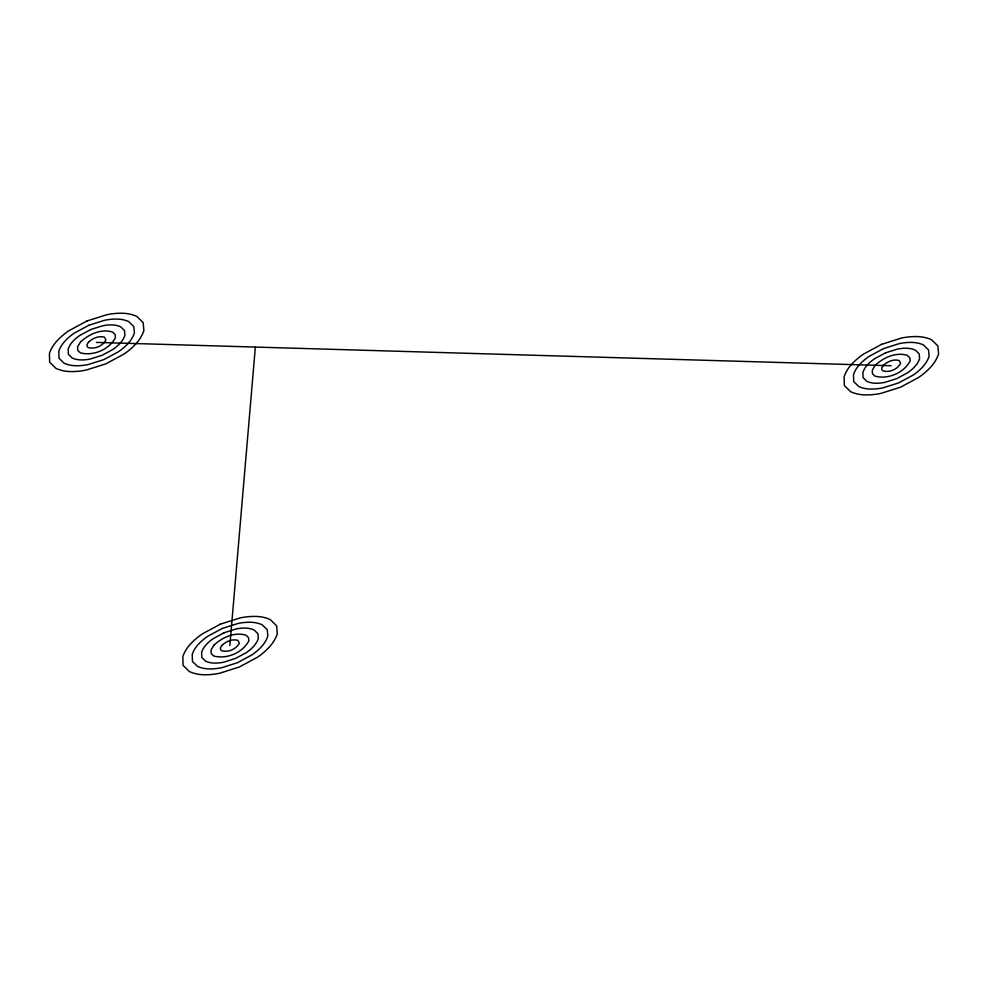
<?xml version="1.0" encoding="UTF-8"?>
<svg xmlns="http://www.w3.org/2000/svg" width="988" height="988" viewBox="0 0 988 988"><rect width="100%" height="100%" fill="white"/><g stroke="black" fill="none" stroke-linecap="round" stroke-linejoin="round"><path stroke-width="1.48" d="M229.846 645.596L255.361 347.072M96.416 342.404L891.127 365.745M80.534 341.947L77.607 346.813L77.719 350.32L80.25 352.802C93.205 356.347 109.149 349.653 115.411 337.698L115.127 334.487L112.595 332.017C101.208 328.51 88.846 334.203 80.534 341.947M88.475 342.181L87.018 344.614L87.068 346.368L88.34 347.603C94.811 349.382 102.789 346.035 105.914 340.057L104.506 337.204C98.812 335.463 92.637 338.304 88.475 342.181M213.951 645.127L211.037 649.993L211.148 653.513L213.68 655.983C226.635 659.527 242.566 652.833 248.84 640.879L248.556 637.68L246.024 635.198C234.638 631.69 222.263 637.384 213.951 645.127M221.905 645.362L220.448 647.795L220.497 649.548L221.757 650.796C228.24 652.562 236.206 649.215 239.343 643.237L237.935 640.397C232.242 638.643 226.054 641.484 221.905 645.362M875.232 365.276L872.318 370.154L872.429 373.662L874.96 376.144C887.916 379.676 903.847 372.982 910.121 361.04L909.837 357.829L907.305 355.347C895.918 351.839 883.544 357.533 875.232 365.276M883.186 365.511L881.728 367.944L881.778 369.697L883.037 370.945C889.521 372.711 897.487 369.364 900.624 363.386L899.216 360.546C893.523 358.792 887.335 361.633 883.186 365.511M86.993 320.976L68.987 330.671A58.033 46.35 -21.5 0 0 56.687 341.243A37.05 29.591 -21.5 0 0 49.4 353.42L49.659 362.201L55.995 368.401A37.05 29.591 -21.5 0 0 70.025 371.562A58.033 46.35 -21.5 0 0 86.302 370.031L105.852 363.843L123.858 354.149A58.033 46.35 -21.5 0 0 136.159 343.577A39.347 31.418 -21.5 0 0 143.89 330.634L143.186 322.619L136.85 316.419A37.05 29.591 -21.5 0 0 122.821 313.258A58.033 46.35 -21.5 0 0 106.531 314.789L86.993 320.976M88.871 325.262L74.471 333.018A46.424 37.075 -21.5 0 0 64.64 341.478A29.64 23.675 -21.5 0 0 58.798 351.222L59.021 358.236L64.072 363.201A29.64 23.675 -21.5 0 0 75.31 365.733A46.424 37.075 -21.5 0 0 88.327 364.51L103.975 359.558L118.375 351.802A46.424 37.075 -21.5 0 0 128.205 343.342A31.48 25.132 -21.5 0 0 134.405 332.993L133.825 326.583L128.761 321.619A29.64 23.675 -21.5 0 0 117.535 319.087A46.424 37.075 -21.5 0 0 104.518 320.31L88.871 325.262M90.76 329.547L79.966 335.364A34.815 27.812 -21.5 0 0 72.581 341.712A22.23 17.759 -21.5 0 0 68.209 349.023L68.37 354.284L72.161 358.002A22.23 17.759 -21.5 0 0 80.584 359.904A34.815 27.812 -21.5 0 0 90.353 358.99L102.085 355.272L112.879 349.456A34.815 27.812 -21.5 0 0 120.264 343.108A23.601 18.858 -21.5 0 0 124.908 335.352L124.476 330.535L120.684 326.818A22.23 17.759 -21.5 0 0 112.262 324.916A34.815 27.812 -21.5 0 0 102.493 325.83L90.76 329.547M220.41 624.157L202.417 633.851A58.033 46.35 -21.5 0 0 190.116 644.423A37.05 29.591 -21.5 0 0 182.829 656.612L183.089 665.381L189.412 671.581A37.05 29.591 -21.5 0 0 203.454 674.742A58.033 46.35 -21.5 0 0 219.731 673.211L239.281 667.024L257.288 657.329A58.033 46.35 -21.5 0 0 269.588 646.757A39.347 31.418 -21.5 0 0 277.319 633.827L276.603 625.799L270.28 619.6A37.05 29.591 -21.5 0 0 256.238 616.438A58.033 46.35 -21.5 0 0 239.961 617.969L220.41 624.157M222.3 628.442L207.9 636.198A46.424 37.075 -21.5 0 0 198.057 644.658A29.64 23.675 -21.5 0 0 192.228 654.402L192.438 661.417L197.501 666.381A29.64 23.675 -21.5 0 0 208.727 668.913A46.424 37.075 -21.5 0 0 221.757 667.69L237.392 662.738L251.792 654.982A46.424 37.075 -21.5 0 0 261.635 646.523A31.48 25.132 -21.5 0 0 267.822 636.173L267.254 629.764L262.191 624.799A29.64 23.675 -21.5 0 0 250.964 622.267A46.424 37.075 -21.5 0 0 237.935 623.49L222.3 628.442M224.19 632.728L213.383 638.544A34.815 27.812 -21.5 0 0 206.01 644.892A22.23 17.759 -21.5 0 0 201.638 652.204L201.787 657.465L205.59 661.182A22.23 17.759 -21.5 0 0 214.013 663.084A34.815 27.812 -21.5 0 0 223.782 662.17L235.502 658.453L246.308 652.636A34.815 27.812 -21.5 0 0 253.694 646.288A23.601 18.858 -21.5 0 0 258.325 638.532L257.905 633.716L254.101 629.998A22.23 17.759 -21.5 0 0 245.679 628.096A34.815 27.812 -21.5 0 0 235.922 629.01L224.19 632.728M881.691 344.306L863.685 354.013A58.033 46.35 -21.5 0 0 851.397 364.572A37.05 29.591 -21.5 0 0 844.11 376.761L844.37 385.53L850.693 391.742A37.05 29.591 -21.5 0 0 864.735 394.891A58.033 46.35 -21.5 0 0 881.012 393.372L900.562 387.185L918.568 377.478A58.033 46.35 -21.5 0 0 930.857 366.906A39.347 31.418 -21.5 0 0 938.6 353.976L937.884 345.948L931.561 339.749A37.05 29.591 -21.5 0 0 917.519 336.587A58.033 46.35 -21.5 0 0 901.241 338.118L881.691 344.306M883.581 348.591L869.181 356.359A46.424 37.075 -21.5 0 0 859.338 364.807A29.64 23.675 -21.5 0 0 853.509 374.551L853.718 381.578L858.782 386.543A29.64 23.675 -21.5 0 0 870.008 389.062A46.424 37.075 -21.5 0 0 883.037 387.839L898.672 382.887L913.073 375.131A46.424 37.075 -21.5 0 0 922.916 366.671A31.48 25.132 -21.5 0 0 929.103 356.322L928.535 349.913L923.471 344.948A29.64 23.675 -21.5 0 0 912.245 342.416A46.424 37.075 -21.5 0 0 899.216 343.639L883.581 348.591M885.47 352.877L874.664 358.706A34.815 27.812 -21.5 0 0 867.291 365.041A22.23 17.759 -21.5 0 0 862.919 372.353L863.067 377.614L866.871 381.343A22.23 17.759 -21.5 0 0 875.294 383.233A34.815 27.812 -21.5 0 0 885.063 382.319L896.783 378.602L907.589 372.785A34.815 27.812 -21.5 0 0 914.974 366.437A23.601 18.858 -21.5 0 0 919.606 358.681L919.186 353.865L915.382 350.147A22.23 17.759 -21.5 0 0 906.959 348.258A34.815 27.812 -21.5 0 0 897.19 349.172L885.47 352.877"/></g></svg>
